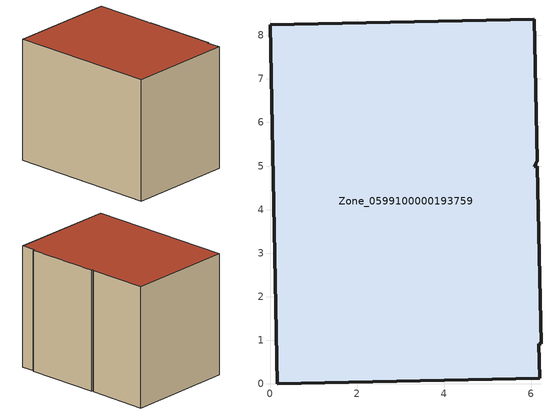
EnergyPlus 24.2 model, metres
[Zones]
Zone_0599100000193759
 floor ground (C_G): 6.14,4.99 6.22,0.92 6.17,0.92 6.19,0.13 0.17,0 0,8.24 6.07,8.37 6.14,5.12 6.07,4.99 z0
 wall outside (C_F): 6.22,0.92 6.14,4.99 6.07,4.99 6.14,5.12 6.07,8.37 0,8.24 0.17,0 6.19,0.13 6.17,0.92 6.22,0.92 z0:6.75
 roof outside (C_R): 6.17,0.92 6.22,0.92 6.14,4.99 6.07,4.99 6.14,5.12 6.07,8.37 0,8.24 0.17,0 6.19,0.13 z6.75
[BUILDING]
Pand.0599100000193759: North Axis=0; Terrain=City; Loads Convergence Tolerance Value=0.04; Temperature Convergence Tolerance Value=0.4; Solar Distribution=FullExterior; Maximum Number of Warmup Days=25; Minimum Number of Warmup Days=1
[Site:Location]
Rotterdam.The.Hague.AP_ZH_NLD Design_Conditions: Latitude=51.96; Longitude=4.45; Time Zone=1; Elevation=-4.5
[SITE:GROUNDTEMPERATURE:BUILDINGSURFACE]
18, 18, 18, 18, 18, 18, 18, 18, 18, 18, 18, 18
[MATERIAL] Thermal Absorptance=0.9; Solar Absorptance=0.7; Visible Absorptance=0.7
Name | Roughness | Thickness | Conductivity | Density | Specific Heat
G.TC.1946 | MediumSmooth | 0.15 | 1 | 540 | 1210
F.TC.1946 | Rough | 0.3 | 0.857143 | 1920 | 840
R.TC.1946 | MediumRough | 0.2 | 0.909091 | 1500 | 1000
[CONSTRUCTION]
C_G: G.TC.1946
C_F: F.TC.1946
C_R: R.TC.1946
[ZONE]
Zone_0599100000193759: Type=1; Multiplier=1; Ceiling Height=Autocalculate; Volume=Autocalculate; Floor Area=autocalculate; Part of Total Floor Area=Yes
[ZONEINFILTRATION:DESIGNFLOWRATE]
Infil_Zone_0599100000193759: Zone or ZoneList or Space or SpaceList=Zone_0599100000193759; Schedule=AlwaysOn; Design Flow Rate Calculation Method=Flow/Area; Flow Rate per Floor Area=0.003; Constant Term Coefficient=1; Temperature Term Coefficient=0; Velocity Term Coefficient=0; Velocity Squared Term Coefficient=0
[HVACTEMPLATE:ZONE:IDEALLOADSAIRSYSTEM]
Zone_0599100000193759: Maximum Heating Supply Air Temperature=50; Minimum Cooling Supply Air Temperature=13; Maximum Heating Supply Air Humidity Ratio=0.0156; Minimum Cooling Supply Air Humidity Ratio=0.0077; Heating Limit=NoLimit; Cooling Limit=NoLimit; Dehumidification Control Type=ConstantSensibleHeatRatio; Cooling Sensible Heat Ratio=0.7; Dehumidification Setpoint=60; Humidification Control Type=None; Humidification Setpoint=30; Outdoor Air Method=None; Outdoor Air Flow Rate per Person=0.00944; Outdoor Air Flow Rate per Zone Floor Area=0; Outdoor Air Flow Rate per Zone=0; Demand Controlled Ventilation Type=None; Outdoor Air Economizer Type=NoEconomizer; Heat Recovery Type=None; Sensible Heat Recovery Effectiveness=0.7; Latent Heat Recovery Effectiveness=0.65
[ZONECONTROL:THERMOSTAT]
ThermostatControl_Zone_0599100000193759: Zone or ZoneList=Zone_0599100000193759; Control Type Schedule=DualSetpointControlType; Control 1=Thermostat_Zone_0599100000193759; Temperature Difference Between Cutout And Setpoint=0
[THERMOSTATSETPOINT:DUALSETPOINT]
Thermostat_Zone_0599100000193759: Heating Setpoint Temperature Schedule=HeatingSetpoint_Zone_0599100000193759; Cooling Setpoint Temperature Schedule=CoolingSetpoint_Zone_0599100000193759
[SCHEDULE:COMPACT]
HeatingSetpoint_Zone_0599100000193759: Through: 12/31, For: AllDays, Until: 24:00, 21
CoolingSetpoint_Zone_0599100000193759: Through: 12/31, For: AllDays, Until: 24:00, 24
DualSetpointControlType: Through: 12/31, For: AllDays, Until: 24:00, 4
AlwaysOn: Through: 12/31, For: AllDays, Until: 24:00, 1
